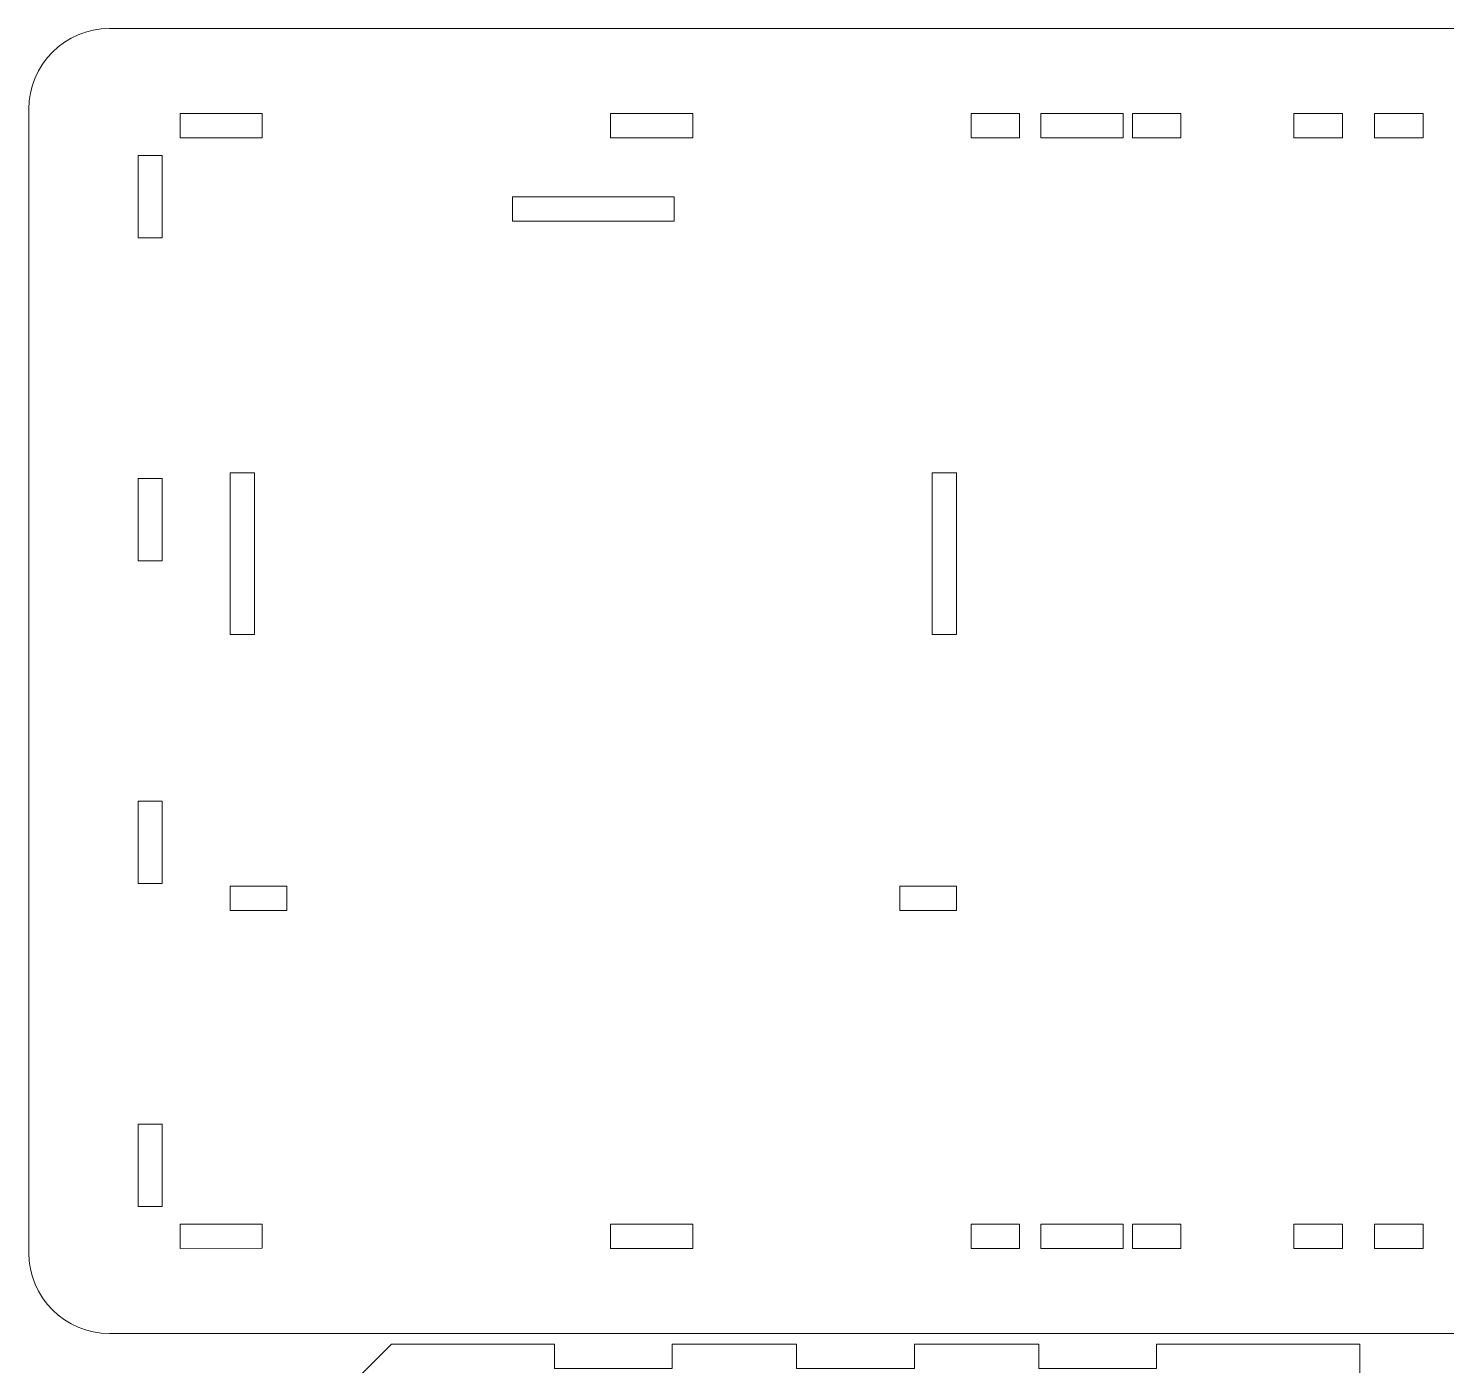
# Model space of a CAD drawing. Header units: millimetres. Extents: x -315 to 251, y -182 to 162.
# Drawn here: x -315 to -139.2, y -5.1 to 160.5 of the extents above; entities that cross this region are included whole.
import ezdxf

# ---------------------------------------------------------------- set-up
doc = ezdxf.new("R2010")
doc.units = ezdxf.units.MM
doc.header["$MEASUREMENT"] = 0
doc.layers.add('layer 1', color=7, linetype='Continuous')

msp = doc.modelspace()

# ---------------------------------------------------------------- linework, layer by layer
at = {"layer": 'layer 1', "color": 250, "lineweight": 9}
for points, knots in [([(-304.9464, 160.5405), (-304.9464, 160.5405), (-117.2998, 160.5405), (-117.2998, 160.5405), (-117.2998, 160.5405), (-111.7996, 160.5405), (-107.2997, 156.0406), (-107.2997, 150.5405), (-107.2997, 150.5405), (-107.2997, 150.5405), (-107.2997, 8.8572), (-107.2997, 8.8572), (-107.2997, 8.8572), (-107.2997, 3.3572), (-111.7996, -1.1429), (-117.2998, -1.1429), (-117.2998, -1.1429), (-117.2998, -1.1429), (-304.9464, -1.1429), (-304.9464, -1.1429), (-304.9464, -1.1429), (-310.4466, -1.1429), (-314.9465, 3.3572), (-314.9465, 8.8572), (-314.9465, 8.8572), (-314.9465, 8.8572), (-314.9465, 150.5405), (-314.9465, 150.5405), (-314.9465, 150.5405), (-314.9465, 156.0406), (-310.4466, 160.5405), (-304.9464, 160.5405)], [0, 0, 0, 0, 0.11111111, 0.11111111, 0.11111111, 0.11111111, 0.22222222, 0.22222222, 0.22222222, 0.22222222, 0.33333333, 0.33333333, 0.33333333, 0.33333333, 0.44444444, 0.44444444, 0.44444444, 0.44444444, 0.55555556, 0.55555556, 0.55555556, 0.55555556, 0.66666667, 0.66666667, 0.66666667, 0.66666667, 0.77777778, 0.77777778, 0.77777778, 0.77777778, 1, 1, 1, 1]), ([(-296.2071, 146.9962), (-296.2071, 146.9962), (-286.0071, 146.9962), (-286.0071, 146.9962), (-286.0071, 146.9962), (-286.0071, 146.9962), (-286.0071, 149.996), (-286.0071, 149.996), (-286.0071, 149.996), (-286.0071, 149.996), (-296.2071, 149.996), (-296.2071, 149.996), (-296.2071, 149.996), (-296.2071, 149.996), (-296.2071, 146.9962), (-296.2071, 146.9962)], [0, 0, 0, 0, 0.2, 0.2, 0.2, 0.2, 0.4, 0.4, 0.4, 0.4, 0.6, 0.6, 0.6, 0.6, 1, 1, 1, 1]), ([(-242.8737, 146.9962), (-242.8737, 146.9962), (-232.6737, 146.9962), (-232.6737, 146.9962), (-232.6737, 146.9962), (-232.6737, 146.9962), (-232.6737, 149.996), (-232.6737, 149.996), (-232.6737, 149.996), (-232.6737, 149.996), (-242.8737, 149.996), (-242.8737, 149.996), (-242.8737, 149.996), (-242.8737, 149.996), (-242.8737, 146.9962), (-242.8737, 146.9962)], [0, 0, 0, 0, 0.2, 0.2, 0.2, 0.2, 0.4, 0.4, 0.4, 0.4, 0.6, 0.6, 0.6, 0.6, 1, 1, 1, 1]), ([(-198.1628, 149.996), (-198.1628, 149.996), (-192.1628, 149.996), (-192.1628, 149.996), (-192.1628, 149.996), (-192.1628, 149.996), (-192.1628, 146.9962), (-192.1628, 146.9962), (-192.1628, 146.9962), (-192.1628, 146.9962), (-198.1628, 146.9962), (-198.1628, 146.9962), (-198.1628, 146.9962), (-198.1628, 146.9962), (-198.1628, 149.996), (-198.1628, 149.996)], [0, 0, 0, 0, 0.2, 0.2, 0.2, 0.2, 0.4, 0.4, 0.4, 0.4, 0.6, 0.6, 0.6, 0.6, 1, 1, 1, 1]), ([(-189.5404, 146.9962), (-189.5404, 146.9962), (-179.3404, 146.9962), (-179.3404, 146.9962), (-179.3404, 146.9962), (-179.3404, 146.9962), (-179.3404, 149.996), (-179.3404, 149.996), (-179.3404, 149.996), (-179.3404, 149.996), (-189.5404, 149.996), (-189.5404, 149.996), (-189.5404, 149.996), (-189.5404, 149.996), (-189.5404, 146.9962), (-189.5404, 146.9962)], [0, 0, 0, 0, 0.2, 0.2, 0.2, 0.2, 0.4, 0.4, 0.4, 0.4, 0.6, 0.6, 0.6, 0.6, 1, 1, 1, 1]), ([(-178.1628, 149.996), (-178.1628, 149.996), (-172.1628, 149.996), (-172.1628, 149.996), (-172.1628, 149.996), (-172.1628, 149.996), (-172.1628, 146.9962), (-172.1628, 146.9962), (-172.1628, 146.9962), (-172.1628, 146.9962), (-178.1628, 146.9962), (-178.1628, 146.9962), (-178.1628, 146.9962), (-178.1628, 146.9962), (-178.1628, 149.996), (-178.1628, 149.996)], [0, 0, 0, 0, 0.2, 0.2, 0.2, 0.2, 0.4, 0.4, 0.4, 0.4, 0.6, 0.6, 0.6, 0.6, 1, 1, 1, 1]), ([(-158.1628, 149.996), (-158.1628, 149.996), (-152.1628, 149.996), (-152.1628, 149.996), (-152.1628, 149.996), (-152.1628, 149.996), (-152.1628, 146.9962), (-152.1628, 146.9962), (-152.1628, 146.9962), (-152.1628, 146.9962), (-158.1628, 146.9962), (-158.1628, 146.9962), (-158.1628, 146.9962), (-158.1628, 146.9962), (-158.1628, 149.996), (-158.1628, 149.996)], [0, 0, 0, 0, 0.2, 0.2, 0.2, 0.2, 0.4, 0.4, 0.4, 0.4, 0.6, 0.6, 0.6, 0.6, 1, 1, 1, 1]), ([(-148.1628, 149.996), (-148.1628, 149.996), (-142.1628, 149.996), (-142.1628, 149.996), (-142.1628, 149.996), (-142.1628, 149.996), (-142.1628, 146.9962), (-142.1628, 146.9962), (-142.1628, 146.9962), (-142.1628, 146.9962), (-148.1628, 146.9962), (-148.1628, 146.9962), (-148.1628, 146.9962), (-148.1628, 146.9962), (-148.1628, 149.996), (-148.1628, 149.996)], [0, 0, 0, 0, 0.2, 0.2, 0.2, 0.2, 0.4, 0.4, 0.4, 0.4, 0.6, 0.6, 0.6, 0.6, 1, 1, 1, 1]), ([(-298.4364, 134.5989), (-298.4364, 134.5989), (-298.4364, 144.7989), (-298.4364, 144.7989), (-298.4364, 144.7989), (-298.4364, 144.7989), (-301.4043, 144.7989), (-301.4043, 144.7989), (-301.4043, 144.7989), (-301.4043, 144.7989), (-301.4043, 134.5989), (-301.4043, 134.5989), (-301.4043, 134.5989), (-301.4043, 134.5989), (-298.4364, 134.5989), (-298.4364, 134.5989)], [0, 0, 0, 0, 0.2, 0.2, 0.2, 0.2, 0.4, 0.4, 0.4, 0.4, 0.6, 0.6, 0.6, 0.6, 1, 1, 1, 1]), ([(-254.9861, 136.6702), (-254.9861, 136.6702), (-254.9861, 139.67), (-254.9861, 139.67), (-254.9861, 139.67), (-254.9861, 139.67), (-234.9861, 139.67), (-234.9861, 139.67), (-234.9861, 139.67), (-234.9861, 139.67), (-234.9861, 136.6702), (-234.9861, 136.6702), (-234.9861, 136.6702), (-234.9861, 136.6702), (-254.9861, 136.6702), (-254.9861, 136.6702)], [0, 0, 0, 0, 0.2, 0.2, 0.2, 0.2, 0.4, 0.4, 0.4, 0.4, 0.6, 0.6, 0.6, 0.6, 1, 1, 1, 1]), ([(-289.9861, 105.4702), (-289.9861, 105.4702), (-286.9859, 105.4702), (-286.9859, 105.4702), (-286.9859, 105.4702), (-286.9859, 105.4702), (-286.9859, 85.4702), (-286.9859, 85.4702), (-286.9859, 85.4702), (-286.9859, 85.4702), (-289.9861, 85.4702), (-289.9861, 85.4702), (-289.9861, 85.4702), (-289.9861, 85.4702), (-289.9861, 105.4702), (-289.9861, 105.4702)], [0, 0, 0, 0, 0.2, 0.2, 0.2, 0.2, 0.4, 0.4, 0.4, 0.4, 0.6, 0.6, 0.6, 0.6, 1, 1, 1, 1]), ([(-202.9859, 105.4702), (-202.9859, 105.4702), (-199.9861, 105.4702), (-199.9861, 105.4702), (-199.9861, 105.4702), (-199.9861, 105.4702), (-199.9861, 85.4702), (-199.9861, 85.4702), (-199.9861, 85.4702), (-199.9861, 85.4702), (-202.9859, 85.4702), (-202.9859, 85.4702), (-202.9859, 85.4702), (-202.9859, 85.4702), (-202.9859, 105.4702), (-202.9859, 105.4702)], [0, 0, 0, 0, 0.2, 0.2, 0.2, 0.2, 0.4, 0.4, 0.4, 0.4, 0.6, 0.6, 0.6, 0.6, 1, 1, 1, 1]), ([(-298.4364, 94.5989), (-298.4364, 94.5989), (-298.4364, 104.7988), (-298.4364, 104.7988), (-298.4364, 104.7988), (-298.4364, 104.7988), (-301.4043, 104.7988), (-301.4043, 104.7988), (-301.4043, 104.7988), (-301.4043, 104.7988), (-301.4043, 94.5989), (-301.4043, 94.5989), (-301.4043, 94.5989), (-301.4043, 94.5989), (-298.4364, 94.5989), (-298.4364, 94.5989)], [0, 0, 0, 0, 0.2, 0.2, 0.2, 0.2, 0.4, 0.4, 0.4, 0.4, 0.6, 0.6, 0.6, 0.6, 1, 1, 1, 1]), ([(-298.4364, 54.5989), (-298.4364, 54.5989), (-298.4364, 64.7989), (-298.4364, 64.7989), (-298.4364, 64.7989), (-298.4364, 64.7989), (-301.4043, 64.7989), (-301.4043, 64.7989), (-301.4043, 64.7989), (-301.4043, 64.7989), (-301.4043, 54.5989), (-301.4043, 54.5989), (-301.4043, 54.5989), (-301.4043, 54.5989), (-298.4364, 54.5989), (-298.4364, 54.5989)], [0, 0, 0, 0, 0.2, 0.2, 0.2, 0.2, 0.4, 0.4, 0.4, 0.4, 0.6, 0.6, 0.6, 0.6, 1, 1, 1, 1]), ([(-289.9861, 54.2702), (-289.9861, 54.2702), (-282.9861, 54.2702), (-282.9861, 54.2702), (-282.9861, 54.2702), (-282.9861, 54.2702), (-282.9861, 51.27), (-282.9861, 51.27), (-282.9861, 51.27), (-282.9861, 51.27), (-289.9861, 51.27), (-289.9861, 51.27), (-289.9861, 51.27), (-289.9861, 51.27), (-289.9861, 54.2702), (-289.9861, 54.2702)], [0, 0, 0, 0, 0.2, 0.2, 0.2, 0.2, 0.4, 0.4, 0.4, 0.4, 0.6, 0.6, 0.6, 0.6, 1, 1, 1, 1]), ([(-206.9861, 54.2702), (-206.9861, 54.2702), (-199.9861, 54.2702), (-199.9861, 54.2702), (-199.9861, 54.2702), (-199.9861, 54.2702), (-199.9861, 51.27), (-199.9861, 51.27), (-199.9861, 51.27), (-199.9861, 51.27), (-206.9861, 51.27), (-206.9861, 51.27), (-206.9861, 51.27), (-206.9861, 51.27), (-206.9861, 54.2702), (-206.9861, 54.2702)], [0, 0, 0, 0, 0.2, 0.2, 0.2, 0.2, 0.4, 0.4, 0.4, 0.4, 0.6, 0.6, 0.6, 0.6, 1, 1, 1, 1]), ([(-298.4364, 14.5989), (-298.4364, 14.5989), (-298.4364, 24.7989), (-298.4364, 24.7989), (-298.4364, 24.7989), (-298.4364, 24.7989), (-301.4043, 24.7989), (-301.4043, 24.7989), (-301.4043, 24.7989), (-301.4043, 24.7989), (-301.4043, 14.5989), (-301.4043, 14.5989), (-301.4043, 14.5989), (-301.4043, 14.5989), (-298.4364, 14.5989), (-298.4364, 14.5989)], [0, 0, 0, 0, 0.2, 0.2, 0.2, 0.2, 0.4, 0.4, 0.4, 0.4, 0.6, 0.6, 0.6, 0.6, 1, 1, 1, 1]), ([(-296.2071, 9.4017), (-296.2071, 9.4017), (-286.0071, 9.4331), (-286.0071, 9.4331), (-286.0071, 9.4331), (-286.0071, 9.4331), (-286.0071, 12.4015), (-286.0071, 12.4015), (-286.0071, 12.4015), (-286.0071, 12.4015), (-296.2071, 12.4015), (-296.2071, 12.4015), (-296.2071, 12.4015), (-296.2071, 12.4015), (-296.2071, 9.4017), (-296.2071, 9.4017)], [0, 0, 0, 0, 0.2, 0.2, 0.2, 0.2, 0.4, 0.4, 0.4, 0.4, 0.6, 0.6, 0.6, 0.6, 1, 1, 1, 1]), ([(-242.8737, 9.4017), (-242.8737, 9.4017), (-232.6737, 9.4017), (-232.6737, 9.4017), (-232.6737, 9.4017), (-232.6737, 9.4017), (-232.6737, 12.4015), (-232.6737, 12.4015), (-232.6737, 12.4015), (-232.6737, 12.4015), (-242.8737, 12.4015), (-242.8737, 12.4015), (-242.8737, 12.4015), (-242.8737, 12.4015), (-242.8737, 9.4017), (-242.8737, 9.4017)], [0, 0, 0, 0, 0.2, 0.2, 0.2, 0.2, 0.4, 0.4, 0.4, 0.4, 0.6, 0.6, 0.6, 0.6, 1, 1, 1, 1]), ([(-198.1628, 12.4015), (-198.1628, 12.4015), (-192.1628, 12.4015), (-192.1628, 12.4015), (-192.1628, 12.4015), (-192.1628, 12.4015), (-192.1628, 9.4017), (-192.1628, 9.4017), (-192.1628, 9.4017), (-192.1628, 9.4017), (-198.1628, 9.4017), (-198.1628, 9.4017), (-198.1628, 9.4017), (-198.1628, 9.4017), (-198.1628, 12.4015), (-198.1628, 12.4015)], [0, 0, 0, 0, 0.2, 0.2, 0.2, 0.2, 0.4, 0.4, 0.4, 0.4, 0.6, 0.6, 0.6, 0.6, 1, 1, 1, 1]), ([(-189.5404, 9.4017), (-189.5404, 9.4017), (-179.3404, 9.4017), (-179.3404, 9.4017), (-179.3404, 9.4017), (-179.3404, 9.4017), (-179.3404, 12.4015), (-179.3404, 12.4015), (-179.3404, 12.4015), (-179.3404, 12.4015), (-189.5404, 12.4015), (-189.5404, 12.4015), (-189.5404, 12.4015), (-189.5404, 12.4015), (-189.5404, 9.4017), (-189.5404, 9.4017)], [0, 0, 0, 0, 0.2, 0.2, 0.2, 0.2, 0.4, 0.4, 0.4, 0.4, 0.6, 0.6, 0.6, 0.6, 1, 1, 1, 1]), ([(-178.1628, 12.4015), (-178.1628, 12.4015), (-172.1628, 12.4015), (-172.1628, 12.4015), (-172.1628, 12.4015), (-172.1628, 12.4015), (-172.1628, 9.4017), (-172.1628, 9.4017), (-172.1628, 9.4017), (-172.1628, 9.4017), (-178.1628, 9.4017), (-178.1628, 9.4017), (-178.1628, 9.4017), (-178.1628, 9.4017), (-178.1628, 12.4015), (-178.1628, 12.4015)], [0, 0, 0, 0, 0.2, 0.2, 0.2, 0.2, 0.4, 0.4, 0.4, 0.4, 0.6, 0.6, 0.6, 0.6, 1, 1, 1, 1]), ([(-158.1628, 12.4015), (-158.1628, 12.4015), (-152.1628, 12.4015), (-152.1628, 12.4015), (-152.1628, 12.4015), (-152.1628, 12.4015), (-152.1628, 9.4017), (-152.1628, 9.4017), (-152.1628, 9.4017), (-152.1628, 9.4017), (-158.1628, 9.4017), (-158.1628, 9.4017), (-158.1628, 9.4017), (-158.1628, 9.4017), (-158.1628, 12.4015), (-158.1628, 12.4015)], [0, 0, 0, 0, 0.2, 0.2, 0.2, 0.2, 0.4, 0.4, 0.4, 0.4, 0.6, 0.6, 0.6, 0.6, 1, 1, 1, 1]), ([(-148.1628, 12.4015), (-148.1628, 12.4015), (-142.1628, 12.4015), (-142.1628, 12.4015), (-142.1628, 12.4015), (-142.1628, 12.4015), (-142.1628, 9.4017), (-142.1628, 9.4017), (-142.1628, 9.4017), (-142.1628, 9.4017), (-148.1628, 9.4017), (-148.1628, 9.4017), (-148.1628, 9.4017), (-148.1628, 9.4017), (-148.1628, 12.4015), (-148.1628, 12.4015)], [0, 0, 0, 0, 0.2, 0.2, 0.2, 0.2, 0.4, 0.4, 0.4, 0.4, 0.6, 0.6, 0.6, 0.6, 1, 1, 1, 1]), ([(-150.0002, -37.4733), (-150.0002, -37.4733), (-147, -37.4733), (-147, -37.4733), (-147, -37.4733), (-147, -37.4733), (-147, -57.4733), (-147, -57.4733), (-147, -57.4733), (-147, -57.4733), (-150.0002, -57.4733), (-150.0002, -57.4733), (-150.0002, -57.4733), (-150.0002, -57.4733), (-150, -92.4733), (-150, -92.4733), (-150, -92.4733), (-150, -92.4733), (-175.2, -92.4733), (-175.2, -92.4733), (-175.2, -92.4733), (-175.2, -92.4733), (-175.2, -89.4731), (-175.2, -89.4731), (-175.2, -89.4731), (-175.2, -89.4731), (-189.8001, -89.4731), (-189.8001, -89.4731), (-189.8001, -89.4731), (-189.8001, -89.4731), (-189.8, -92.4733), (-189.8, -92.4733), (-189.8, -92.4733), (-189.8, -92.4733), (-205.2, -92.4733), (-205.2, -92.4733), (-205.2, -92.4733), (-205.2, -92.4733), (-205.2, -89.4731), (-205.2, -89.4731), (-205.2, -89.4731), (-205.2, -89.4731), (-219.8, -89.4731), (-219.8, -89.4731), (-219.8, -89.4731), (-219.8, -89.4731), (-219.8, -92.4733), (-219.8, -92.4733), (-219.8, -92.4733), (-219.8, -92.4733), (-235.2, -92.4733), (-235.2, -92.4733), (-235.2, -92.4733), (-235.2, -92.4733), (-235.2, -89.4731), (-235.2, -89.4731), (-235.2, -89.4731), (-235.2, -89.4731), (-249.8, -89.4731), (-249.8, -89.4731), (-249.8, -89.4731), (-249.8, -89.4731), (-249.8, -92.4733), (-249.8, -92.4733), (-249.8, -92.4733), (-249.8, -92.4733), (-270, -92.4733), (-270, -92.4733), (-270, -92.4733), (-270, -92.4733), (-315, -47.4733), (-315, -47.4733), (-315, -47.4733), (-315, -47.4733), (-270, -2.4733), (-270, -2.4733), (-270, -2.4733), (-270, -2.4733), (-249.8, -2.4733), (-249.8, -2.4733), (-249.8, -2.4733), (-249.8, -2.4733), (-249.8001, -5.4731), (-249.8001, -5.4731), (-249.8001, -5.4731), (-249.8001, -5.4731), (-235.2001, -5.4731), (-235.2001, -5.4731), (-235.2001, -5.4731), (-235.2001, -5.4731), (-235.2, -2.4733), (-235.2, -2.4733), (-235.2, -2.4733), (-235.2, -2.4733), (-219.8, -2.4733), (-219.8, -2.4733), (-219.8, -2.4733), (-219.8, -2.4733), (-219.8001, -5.4731), (-219.8001, -5.4731), (-219.8001, -5.4731), (-219.8001, -5.4731), (-205.2001, -5.4731), (-205.2001, -5.4731), (-205.2001, -5.4731), (-205.2001, -5.4731), (-205.2, -2.4733), (-205.2, -2.4733), (-205.2, -2.4733), (-205.2, -2.4733), (-189.8, -2.4733), (-189.8, -2.4733), (-189.8, -2.4733), (-189.8, -2.4733), (-189.8001, -5.4731), (-189.8001, -5.4731), (-189.8001, -5.4731), (-189.8001, -5.4731), (-175.2001, -5.4731), (-175.2001, -5.4731), (-175.2001, -5.4731), (-175.2001, -5.4731), (-175.2, -2.4733), (-175.2, -2.4733), (-175.2, -2.4733), (-175.2, -2.4733), (-150, -2.4733), (-150, -2.4733), (-150, -2.4733), (-150, -2.4733), (-150.0002, -37.4733), (-150.0002, -37.4733)], [0, 0, 0, 0, 0.02941176, 0.02941176, 0.02941176, 0.02941176, 0.05882353, 0.05882353, 0.05882353, 0.05882353, 0.08823529, 0.08823529, 0.08823529, 0.08823529, 0.11764706, 0.11764706, 0.11764706, 0.11764706, 0.14705882, 0.14705882, 0.14705882, 0.14705882, 0.17647059, 0.17647059, 0.17647059, 0.17647059, 0.20588235, 0.20588235, 0.20588235, 0.20588235, 0.23529412, 0.23529412, 0.23529412, 0.23529412, 0.26470588, 0.26470588, 0.26470588, 0.26470588, 0.29411765, 0.29411765, 0.29411765, 0.29411765, 0.32352941, 0.32352941, 0.32352941, 0.32352941, 0.35294118, 0.35294118, 0.35294118, 0.35294118, 0.38235294, 0.38235294, 0.38235294, 0.38235294, 0.41176471, 0.41176471, 0.41176471, 0.41176471, 0.44117647, 0.44117647, 0.44117647, 0.44117647, 0.47058824, 0.47058824, 0.47058824, 0.47058824, 0.5, 0.5, 0.5, 0.5, 0.52941176, 0.52941176, 0.52941176, 0.52941176, 0.55882353, 0.55882353, 0.55882353, 0.55882353, 0.58823529, 0.58823529, 0.58823529, 0.58823529, 0.61764706, 0.61764706, 0.61764706, 0.61764706, 0.64705882, 0.64705882, 0.64705882, 0.64705882, 0.67647059, 0.67647059, 0.67647059, 0.67647059, 0.70588235, 0.70588235, 0.70588235, 0.70588235, 0.73529412, 0.73529412, 0.73529412, 0.73529412, 0.76470588, 0.76470588, 0.76470588, 0.76470588, 0.79411765, 0.79411765, 0.79411765, 0.79411765, 0.82352941, 0.82352941, 0.82352941, 0.82352941, 0.85294118, 0.85294118, 0.85294118, 0.85294118, 0.88235294, 0.88235294, 0.88235294, 0.88235294, 0.91176471, 0.91176471, 0.91176471, 0.91176471, 0.94117647, 0.94117647, 0.94117647, 0.94117647, 1, 1, 1, 1])]:
    msp.add_open_spline(points, degree=3, knots=knots, dxfattribs=at)

doc.saveas('drawing.dxf')
